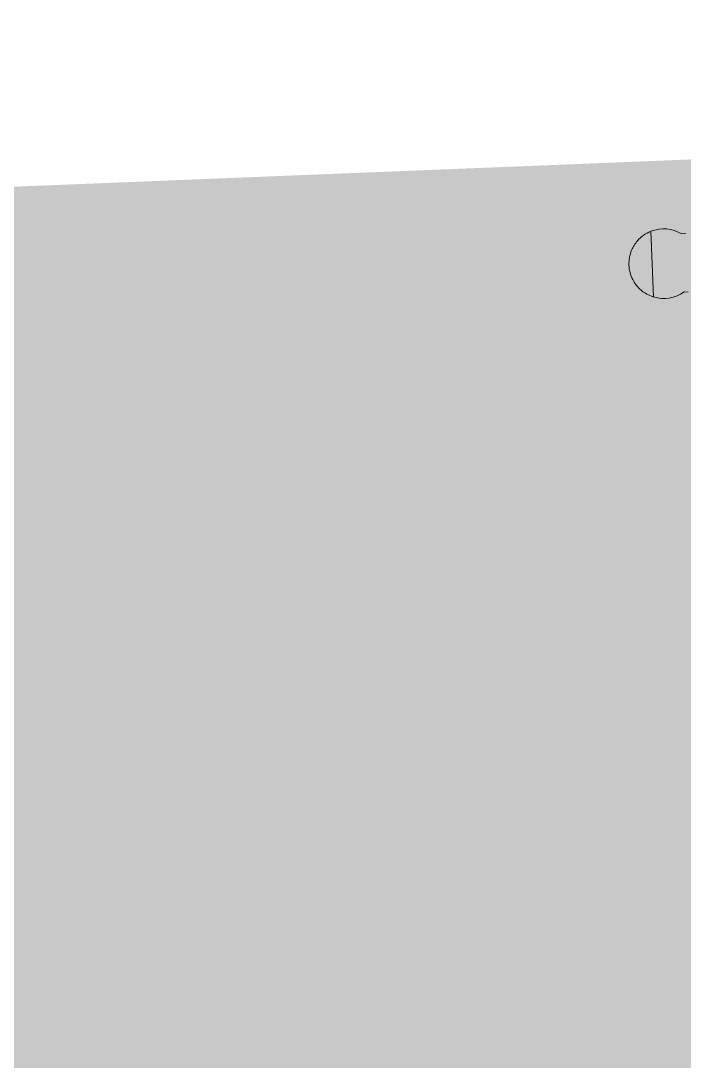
# Model space of a CAD drawing. Header units: metres. Extents: x 1956498 to 1957612, y 2277909 to 2278547.
# Drawn here: x 1956877.9197 to 1956877.9768, y 2278039.7632 to 2278039.8528 of the extents above; entities that cross this region are included whole.
import ezdxf
from ezdxf.enums import TextEntityAlignment as Align

# ---------------------------------------------------------------- set-up
doc = ezdxf.new("R2010")
doc.units = ezdxf.units.M
doc.layers.add('UBS-100-Postes', color=8, linetype='Continuous')
doc.layers.add('UBS_400_DETAIL POSTE HTA TOOLKIT UBS', color=7, linetype='Continuous')
doc.styles.get("Standard").update_dxf_attribs({"font": 'verdana.ttf'})

# ---------------------------------------------------------------- blocks, each defined once
blk = doc.blocks.new('PdL')
at = {"true_color": 0xb0c4d8, "transparency": 33554687}
blk.add_hatch(color=9, dxfattribs=at).paths.add_polyline_path([(0.099042, 2.32454), (5.098256, 2.322636), (5.096432, -0.259988), (0.097218, -0.258084)])
at = {"color": 7, "transparency": 33554687, "const_width": 0.05}
blk.add_lwpolyline([(0.099042, 2.32454), (5.098256, 2.322636), (5.096432, -0.259988), (0.097218, -0.258084)], close=True, dxfattribs=at)
at = {"color": 7, "transparency": 33554687}
blk.add_attdef('NUMERO', text='', height=1, dxfattribs=at).set_placement((3.833386, 0.977799), align=Align.MIDDLE_LEFT)
blk = doc.blocks.new('HSI 150 coupe')
at = {"color": 1, "linetype": 'Continuous', "lineweight": 15}
for p, q in [((2.623, -52.671), (2.607, -52.5)), ((5.123, -52.671), (5.139, -52.5)), ((2.459, -54), (5.287, -54))]:
    blk.add_line(p, q, dxfattribs=at)
for start, end in [(146.4427, 199.4712), (340.5288, 33.5573)]:
    blk.add_arc((3.873, -53.5), 1.5, start, end, dxfattribs=at)
for points, knots in [([(2.459, -54), (2.461, -54.006), (2.495, -54.102), (2.601, -54.321), (2.858, -54.635), (3.291, -54.922), (3.658, -55), (3.871, -55), (3.873, -55)], [0, 0, 0, 0, 0.008599, 0.144722, 0.339896, 0.611188, 0.997428, 1, 1, 1, 1]), ([(3.873, -55), (3.874, -55), (4.088, -55), (4.449, -54.924), (4.876, -54.643), (5.137, -54.334), (5.248, -54.108), (5.286, -54.003), (5.287, -54)], [0, 0, 0, 0, 0.002572, 0.388372, 0.649545, 0.842632, 0.99547, 1, 1, 1, 1])]:
    blk.add_open_spline(points, degree=3, knots=knots, dxfattribs=at)
blk = doc.blocks.new('UBS_PDL C1752')
at = {"const_width": 0.01}
blk.add_lwpolyline([(-2.508814, 1.308121), (2.491186, 1.308121), (2.491186, -1.291879), (-2.508814, -1.291879)], close=True, dxfattribs=at)
at = {"xscale": -0.002, "yscale": 0.002, "zscale": 0.002, "rotation": 90}
blk.add_blockref('HSI 150 coupe', (2.073954, -1.295133), dxfattribs=at)

msp = doc.modelspace()

# ---------------------------------------------------------------- block references
at = {"layer": 'UBS-100-Postes', "transparency": 33554687, "rotation": 2.328970658530212}
msp.add_blockref('PdL', (1956877.659377, 2278037.476532), dxfattribs=at)
at = {"layer": 'UBS_400_DETAIL POSTE HTA TOOLKIT UBS', "transparency": 33554687, "rotation": 182.1729597041509}
msp.add_blockref('UBS_PDL C1752', (1956880.203834, 2278038.612601), dxfattribs=at)

doc.saveas('drawing.dxf')
